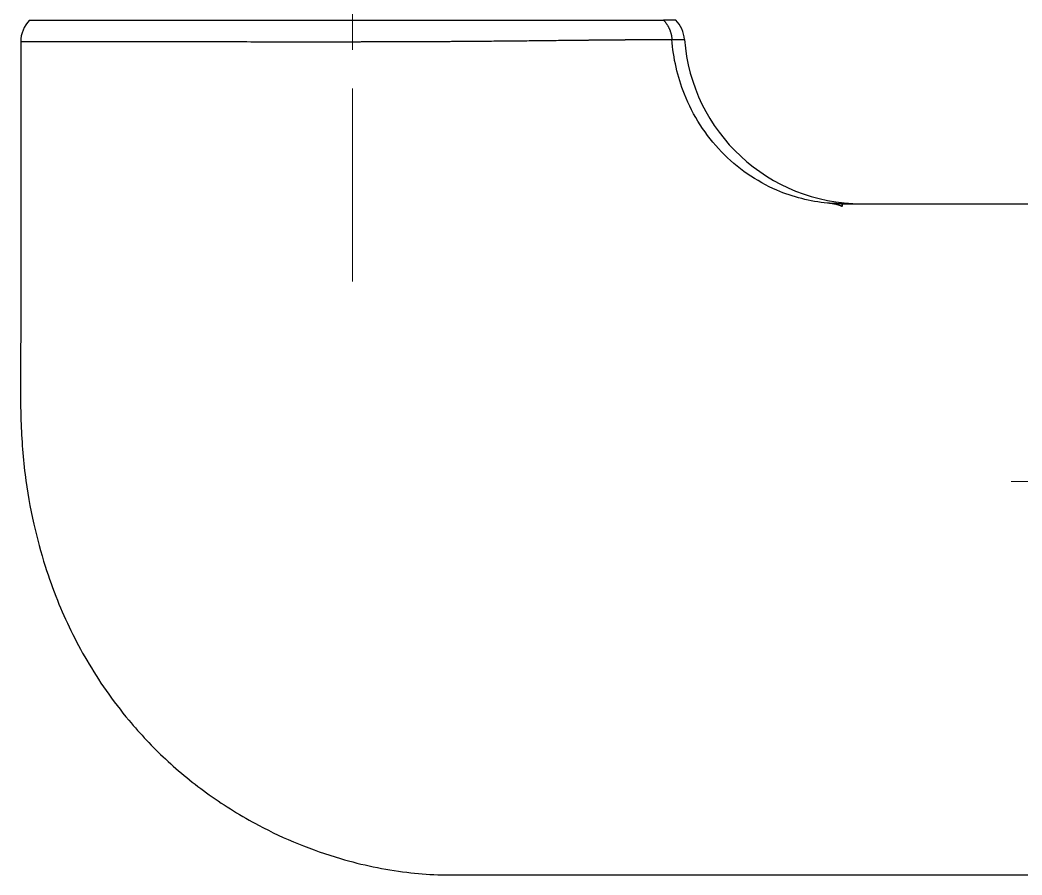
# Model space of a CAD drawing. Extents: x 0 to 1128, y 0 to 827.
# Drawn here: x 190.9 to 255.8, y 591.3 to 646.7 of the extents above; entities that cross this region are included whole.
import ezdxf

# ---------------------------------------------------------------- set-up
doc = ezdxf.new("R2010")
doc.units = 0
doc.header["$LTSCALE"] = 10
doc.header["$MEASUREMENT"] = 0
doc.linetypes.add('CENTER', pattern=[2, 1.25, -0.25, 0.25, -0.25])
doc.layers.add('1', color=7, linetype='CONTINUOUS')
doc.layers.add('DEF_LAYER_ASSEM_MEMBER', color=7, linetype='CONTINUOUS')

msp = doc.modelspace()

# ---------------------------------------------------------------- linework, layer by layer
at = {"layer": '1', "color": 7, "linetype": 'Continuous', "lineweight": -3}
for p, q in [((233.406, 646.671), (232.612, 646.671)), ((233.156, 645.419), (233.972, 645.419)), ((244.19, 634.771), (273.132, 634.771))]:
    msp.add_line(p, q, dxfattribs=at)
for centre, radius, start, end in [((192.941, 645.273), 2, 135.66367, 180.00406), ((231.978, 645.271), 2, 4.24668, 44.41432), ((245.441, 646.271), 11.5, 184.24668, 270)]:
    msp.add_arc(centre, radius, start, end, dxfattribs=at)
for points, knots in [([(191.51, 646.671), (191.51, 646.671), (191.544, 646.671), (191.645, 646.671), (191.686, 646.671), (191.762, 646.671), (191.802, 646.671), (191.848, 646.671), (191.879, 646.671), (191.895, 646.671), (192.046, 646.671), (192.212, 646.671), (192.51, 646.671), (192.618, 646.671), (192.791, 646.671), (192.851, 646.671), (192.974, 646.671), (193.038, 646.671), (193.366, 646.671), (193.658, 646.671), (194.062, 646.671), (194.145, 646.671), (194.314, 646.671), (194.4, 646.671), (194.665, 646.671), (194.848, 646.671), (195.418, 646.671), (195.826, 646.671), (196.316, 646.671), (196.371, 646.671), (196.482, 646.671), (196.649, 646.671), (196.819, 646.671), (197.164, 646.671), (197.636, 646.671), (198.132, 646.671), (198.513, 646.671), (198.642, 646.671), (198.902, 646.671), (199.033, 646.671), (199.696, 646.671), (200.246, 646.671), (200.958, 646.671), (201.173, 646.671), (201.392, 646.671), (201.538, 646.671), (201.611, 646.671), (201.979, 646.671), (202.277, 646.671), (203.183, 646.671), (203.802, 646.671), (204.595, 646.671), (204.754, 646.671), (205.075, 646.671), (205.557, 646.671), (206.044, 646.671), (206.699, 646.671), (207.029, 646.671), (207.528, 646.671), (207.695, 646.671), (207.946, 646.671), (208.03, 646.671), (208.198, 646.671), (208.953, 646.671), (209.714, 646.671), (211.072, 646.671), (211.755, 646.671), (212.441, 646.671)], [0, 0, 0, 0, 0.0625, 0.0625, 0.09375, 0.09375, 0.109375, 0.117187, 0.117187, 0.125, 0.125, 0.1875, 0.1875, 0.21875, 0.21875, 0.234375, 0.234375, 0.25, 0.25, 0.3125, 0.3125, 0.328125, 0.328125, 0.34375, 0.34375, 0.375, 0.375, 0.4375, 0.4375, 0.445312, 0.445312, 0.453125, 0.46875, 0.46875, 0.5, 0.53125, 0.53125, 0.546875, 0.546875, 0.5625, 0.5625, 0.625, 0.625, 0.640625, 0.648437, 0.648437, 0.65625, 0.65625, 0.6875, 0.6875, 0.75, 0.75, 0.765625, 0.765625, 0.78125, 0.8125, 0.8125, 0.84375, 0.84375, 0.859375, 0.859375, 0.867187, 0.867187, 0.875, 0.9375, 0.9375, 1, 1, 1, 1]), ([(212.441, 646.671), (213.01, 646.671), (213.577, 646.671), (214.707, 646.671), (215.271, 646.671), (215.972, 646.671), (216.112, 646.671), (216.392, 646.671), (216.532, 646.671), (216.949, 646.671), (217.225, 646.671), (218.048, 646.671), (218.588, 646.671), (219.653, 646.671), (220.178, 646.671), (221.212, 646.671), (221.722, 646.671), (222.348, 646.671), (222.536, 646.671), (222.722, 646.671), (222.846, 646.671), (222.907, 646.671), (223.215, 646.671), (223.458, 646.671), (224.175, 646.671), (224.638, 646.671), (225.536, 646.671), (225.97, 646.671), (226.81, 646.671), (227.215, 646.671), (227.802, 646.671), (227.993, 646.671), (228.276, 646.671), (228.369, 646.671), (228.552, 646.671), (228.643, 646.671), (229.09, 646.671), (229.427, 646.671), (230.063, 646.671), (230.361, 646.671), (230.919, 646.671), (231.179, 646.671), (231.539, 646.671), (231.654, 646.671), (231.82, 646.671), (231.873, 646.671), (231.952, 646.671), (231.978, 646.671), (232.029, 646.671), (232.257, 646.671), (232.457, 646.671), (232.612, 646.671)], [0, 0, 0, 0, 0.0625, 0.0625, 0.125, 0.125, 0.140625, 0.140625, 0.15625, 0.15625, 0.1875, 0.1875, 0.25, 0.25, 0.3125, 0.3125, 0.375, 0.375, 0.390625, 0.398437, 0.398437, 0.40625, 0.40625, 0.4375, 0.4375, 0.5, 0.5, 0.5625, 0.5625, 0.625, 0.625, 0.65625, 0.65625, 0.671875, 0.671875, 0.6875, 0.6875, 0.75, 0.75, 0.8125, 0.8125, 0.875, 0.875, 0.90625, 0.90625, 0.921875, 0.921875, 0.929687, 0.929687, 0.9375, 1, 1, 1, 1]), ([(190.941, 645.273), (190.941, 643.084), (190.944, 638.71), (190.934, 632.364), (190.964, 626.444), (190.874, 621.466), (191.143, 617.369), (191.713, 614.136), (192.447, 611.416), (193.273, 609.12), (194.176, 607.084), (195.222, 605.126), (196.468, 603.175), (198.13, 600.999), (200.326, 598.679), (203.141, 596.379), (206.066, 594.574), (208.938, 593.232), (211.438, 592.358), (213.794, 591.766), (215.902, 591.417), (217.847, 591.262), (219.483, 591.273), (220.751, 591.271), (221.71, 591.271), (222.624, 591.271), (223.713, 591.271), (225.178, 591.271), (227.012, 591.271), (229.251, 591.271), (231.901, 591.271), (234.965, 591.271), (238.727, 591.271), (243.253, 591.271), (248.612, 591.271), (254.594, 591.271), (260.607, 591.271), (264.626, 591.271), (266.442, 591.271)], [0, 0, 0, 0, 0.056094, 0.112073, 0.162627, 0.207785, 0.239623, 0.267673, 0.291758, 0.311724, 0.330127, 0.348804, 0.368551, 0.389385, 0.418865, 0.450194, 0.482272, 0.50666, 0.531321, 0.550007, 0.568849, 0.585997, 0.599948, 0.610738, 0.618507, 0.624504, 0.634176, 0.646394, 0.662048, 0.681166, 0.703785, 0.729947, 0.759691, 0.800168, 0.845924, 0.897009, 0.953461, 1, 1, 1, 1]), ([(190.941, 645.273), (190.941, 645.273), (190.974, 645.274), (191.108, 645.274), (191.208, 645.274), (191.474, 645.274), (191.64, 645.274), (192.036, 645.275), (192.266, 645.275), (192.788, 645.275), (193.08, 645.275), (193.723, 645.275), (194.074, 645.275), (194.833, 645.275), (195.24, 645.275), (196.108, 645.275), (196.567, 645.274), (197.052, 645.274), (197.053, 645.274), (197.055, 645.274), (197.058, 645.274), (197.065, 645.274), (197.078, 645.274), (197.106, 645.274), (197.16, 645.274), (197.271, 645.274), (197.493, 645.274), (197.687, 645.274), (198.08, 645.274), (198.348, 645.274), (199.17, 645.274), (199.74, 645.274), (200.921, 645.274), (201.532, 645.274), (202.787, 645.274), (203.432, 645.274), (204.749, 645.274), (205.421, 645.274), (206.787, 645.273), (207.827, 645.273), (208.883, 645.273), (209.59, 645.273), (210.654, 645.273), (211.726, 645.273), (212.441, 645.273)], [0, 0, 0, 0, 0.0625, 0.0625, 0.125, 0.125, 0.1875, 0.1875, 0.25, 0.25, 0.3125, 0.3125, 0.375, 0.375, 0.4375, 0.4375, 0.5, 0.5, 0.500122, 0.500122, 0.500244, 0.500488, 0.500977, 0.501953, 0.503906, 0.507813, 0.515625, 0.53125, 0.53125, 0.5625, 0.5625, 0.625, 0.625, 0.6875, 0.6875, 0.75, 0.75, 0.8125, 0.8125, 0.875, 0.90625, 0.90625, 0.9375, 1, 1, 1, 1]), ([(212.441, 645.273), (212.49, 645.273), (212.589, 645.273), (212.738, 645.273), (212.887, 645.273), (213.037, 645.274), (213.187, 645.274), (213.338, 645.274), (213.488, 645.274), (213.64, 645.274), (213.791, 645.274), (213.943, 645.275), (214.095, 645.275), (214.248, 645.275), (214.401, 645.276), (214.554, 645.276), (214.708, 645.276), (214.862, 645.277), (215.016, 645.277), (215.17, 645.277), (215.325, 645.278), (215.48, 645.278), (215.635, 645.279), (215.791, 645.28), (215.947, 645.28), (216.102, 645.281), (216.259, 645.281), (216.415, 645.282), (216.572, 645.283), (216.728, 645.283), (216.885, 645.284), (217.042, 645.285), (217.2, 645.286), (217.357, 645.286), (217.515, 645.287), (217.673, 645.288), (217.83, 645.289), (217.988, 645.29), (218.146, 645.291), (218.305, 645.292), (218.463, 645.293), (218.621, 645.294), (218.779, 645.295), (218.938, 645.296), (219.096, 645.297), (219.255, 645.298), (219.413, 645.299), (219.759, 645.302), (220.281, 645.306), (220.964, 645.311), (221.616, 645.317), (222.235, 645.323), (222.844, 645.329), (223.45, 645.335), (224.056, 645.342), (224.651, 645.348), (225.232, 645.355), (225.63, 645.359), (225.857, 645.362), (225.916, 645.362), (225.976, 645.363), (226.035, 645.363), (226.094, 645.364), (226.153, 645.365), (226.212, 645.365), (226.271, 645.366), (226.329, 645.367), (226.388, 645.367), (226.446, 645.368), (226.504, 645.369), (226.562, 645.369), (226.619, 645.37), (226.677, 645.37), (226.734, 645.371), (226.791, 645.372), (226.848, 645.372), (226.904, 645.373), (226.961, 645.373), (227.017, 645.374), (227.073, 645.375), (227.129, 645.375), (227.185, 645.376), (227.241, 645.376), (227.296, 645.377), (227.351, 645.378), (227.406, 645.378), (227.461, 645.379), (227.516, 645.379), (227.57, 645.38), (227.624, 645.38), (227.678, 645.381), (227.732, 645.381), (227.786, 645.382), (227.839, 645.383), (227.892, 645.383), (227.945, 645.384), (227.998, 645.384), (228.051, 645.385), (228.103, 645.385), (228.156, 645.386), (228.208, 645.386), (228.26, 645.387), (228.311, 645.387), (228.363, 645.388), (228.414, 645.388), (228.465, 645.389), (228.516, 645.389), (228.567, 645.39), (228.617, 645.39), (228.667, 645.391), (228.717, 645.391), (228.767, 645.391), (228.817, 645.392), (228.866, 645.392), (228.915, 645.393), (228.964, 645.393), (229.013, 645.394), (229.062, 645.394), (229.11, 645.395), (229.158, 645.395), (229.206, 645.396), (229.254, 645.396), (229.301, 645.396), (229.349, 645.397), (229.396, 645.397), (229.443, 645.398), (229.489, 645.398), (229.536, 645.398), (229.582, 645.399), (229.628, 645.399), (229.674, 645.4), (229.719, 645.4), (229.765, 645.4), (229.81, 645.401), (229.855, 645.401), (229.899, 645.402), (229.944, 645.402), (229.988, 645.402), (230.032, 645.403), (230.076, 645.403), (230.12, 645.403), (230.163, 645.404), (230.206, 645.404), (230.249, 645.404), (230.292, 645.405), (230.334, 645.405), (230.376, 645.405), (230.418, 645.406), (230.46, 645.406), (230.502, 645.406), (230.543, 645.407), (230.584, 645.407), (230.625, 645.407), (230.665, 645.408), (230.706, 645.408), (230.746, 645.408), (230.786, 645.409), (230.826, 645.409), (230.865, 645.409), (230.904, 645.409), (230.943, 645.41), (230.982, 645.41), (231.021, 645.41), (231.059, 645.411), (231.097, 645.411), (231.135, 645.411), (231.172, 645.411), (231.21, 645.412), (231.247, 645.412), (231.284, 645.412), (231.32, 645.412), (231.357, 645.413), (231.393, 645.413), (231.429, 645.413), (231.465, 645.413), (231.5, 645.414), (231.535, 645.414), (231.57, 645.414), (231.605, 645.414), (231.639, 645.414), (231.674, 645.415), (231.708, 645.415), (231.741, 645.415), (231.775, 645.415), (231.808, 645.415), (231.841, 645.416), (231.874, 645.416), (231.907, 645.416), (231.939, 645.416), (231.971, 645.416), (232.003, 645.416), (232.034, 645.417), (232.066, 645.417), (232.097, 645.417), (232.128, 645.417), (232.158, 645.417), (232.188, 645.417), (232.219, 645.418), (232.248, 645.418), (232.278, 645.418), (232.307, 645.418), (232.336, 645.418), (232.365, 645.418), (232.394, 645.418), (232.422, 645.418), (232.45, 645.419), (232.478, 645.419), (232.506, 645.419), (232.533, 645.419), (232.56, 645.419), (232.587, 645.419), (232.614, 645.419), (232.64, 645.419), (232.666, 645.419), (232.692, 645.419), (232.718, 645.419), (232.743, 645.419), (232.768, 645.42), (232.793, 645.42), (232.818, 645.42), (232.842, 645.42), (232.866, 645.42), (232.89, 645.42), (232.914, 645.42), (232.937, 645.42), (232.96, 645.42), (232.983, 645.42), (233.006, 645.42), (233.028, 645.42), (233.05, 645.42), (233.072, 645.42), (233.093, 645.42), (233.115, 645.42), (233.136, 645.42), (233.149, 645.42), (233.156, 645.42)], [0, 0, 0, 0, 0.005328, 0.010672, 0.016031, 0.021405, 0.026795, 0.0322, 0.03762, 0.043055, 0.048506, 0.053972, 0.059453, 0.06495, 0.070461, 0.075988, 0.08153, 0.087087, 0.092659, 0.098246, 0.103848, 0.109465, 0.115097, 0.120743, 0.126405, 0.132083, 0.137775, 0.143482, 0.149204, 0.154942, 0.160695, 0.166463, 0.172247, 0.178046, 0.183861, 0.18969, 0.195536, 0.201397, 0.207274, 0.213166, 0.219074, 0.224998, 0.230937, 0.236892, 0.242862, 0.248848, 0.254849, 0.260865, 0.288255, 0.314767, 0.340398, 0.365153, 0.389036, 0.414604, 0.440181, 0.465765, 0.491352, 0.51694, 0.519683, 0.522426, 0.525169, 0.527911, 0.530654, 0.533396, 0.536138, 0.538879, 0.541621, 0.544362, 0.547103, 0.549844, 0.552585, 0.555326, 0.558066, 0.560807, 0.563547, 0.566287, 0.569027, 0.571766, 0.574506, 0.577245, 0.579984, 0.582723, 0.585462, 0.588201, 0.590939, 0.593678, 0.596416, 0.599154, 0.601892, 0.604629, 0.607367, 0.610104, 0.612842, 0.615579, 0.618316, 0.621053, 0.623789, 0.626526, 0.629262, 0.631998, 0.634734, 0.63747, 0.640206, 0.642942, 0.645677, 0.648412, 0.651148, 0.653883, 0.656618, 0.659352, 0.662087, 0.664821, 0.667556, 0.67029, 0.673024, 0.675758, 0.678492, 0.681226, 0.683959, 0.686693, 0.689426, 0.692159, 0.694892, 0.697625, 0.700358, 0.703091, 0.705823, 0.708556, 0.711288, 0.71402, 0.716752, 0.719484, 0.722216, 0.724948, 0.72768, 0.730412, 0.733143, 0.735874, 0.738606, 0.741337, 0.744068, 0.746799, 0.74953, 0.75226, 0.754991, 0.757721, 0.760451, 0.763181, 0.765911, 0.768641, 0.771371, 0.7741, 0.776829, 0.779558, 0.782287, 0.785016, 0.787744, 0.790473, 0.793201, 0.795929, 0.798657, 0.801384, 0.804111, 0.806838, 0.809565, 0.812292, 0.815018, 0.817744, 0.82047, 0.823196, 0.825922, 0.828647, 0.831372, 0.834096, 0.836821, 0.839545, 0.842269, 0.844993, 0.847717, 0.85044, 0.853163, 0.855886, 0.858609, 0.861332, 0.864054, 0.866776, 0.869498, 0.87222, 0.874942, 0.877663, 0.880385, 0.883106, 0.885827, 0.888548, 0.891269, 0.893989, 0.89671, 0.89943, 0.90215, 0.90487, 0.90759, 0.91031, 0.91303, 0.91575, 0.918469, 0.921189, 0.923908, 0.926627, 0.929346, 0.932065, 0.934784, 0.937503, 0.940222, 0.94294, 0.945659, 0.948377, 0.951095, 0.953813, 0.956531, 0.959249, 0.961967, 0.964684, 0.967402, 0.970119, 0.972836, 0.975553, 0.97827, 0.980987, 0.983703, 0.98642, 0.989136, 0.991852, 0.994568, 0.997284, 1, 1, 1, 1]), ([(243.243, 634.814), (242.115, 634.915), (239.577, 635.556), (236.163, 637.928), (233.857, 641.515), (233.244, 644.202), (233.156, 645.42)], [0, 0, 0, 0, 0.21756, 0.495879, 0.774199, 1, 1, 1, 1])]:
    msp.add_open_spline(points, degree=3, knots=knots, dxfattribs=at)
msp.add_rational_spline([(232.612, 646.671), (232.94, 646.323), (233.123, 645.886), (233.156, 645.42)], [1.000063905, 0.998121630938, 1.04045321997, 1.12705867209], degree=3, dxfattribs=at)
for points, degree in [([(243.614, 634.767), (243.444, 634.788), (243.243, 634.814)], 2), ([(244.19, 634.771), (243.874, 634.771), (243.558, 634.785), (243.243, 634.814)], 3), ([(244.19, 634.771), (243.986, 634.771), (243.778, 634.769), (243.567, 634.764)], 3), ([(244.193, 634.592), (243.894, 634.726), (243.583, 634.764)], 2), ([(244.19, 634.771), (244.19, 634.771), (244.19, 634.715), (244.19, 634.605)], 3), ([(244.19, 634.599), (244.19, 634.713), (244.19, 634.771), (244.19, 634.771)], 3)]:
    msp.add_open_spline(points, degree=degree, dxfattribs=at)
at = {"layer": 'DEF_LAYER_ASSEM_MEMBER', "color": 1, "linetype": 'CENTER', "lineweight": 5}
for p, q in [((212.441, 629.735), (212.441, 667.614)), ((255.138, 616.771), (319.744, 616.771))]:
    msp.add_line(p, q, dxfattribs=at)

doc.saveas('drawing.dxf')
